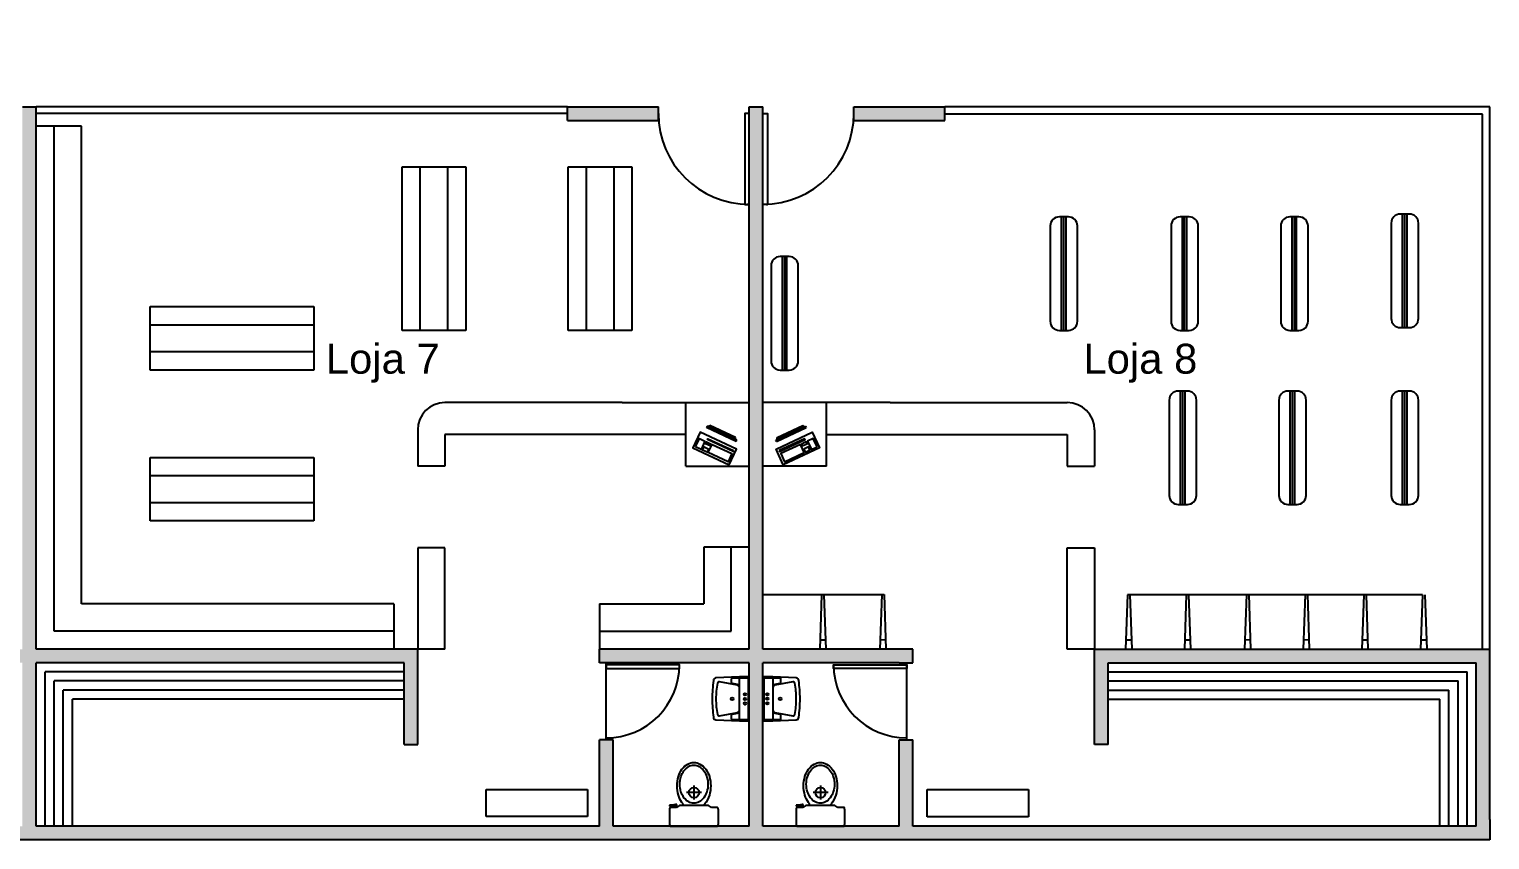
# Model space of a CAD drawing. Header units: inches. Extents: x 20.1 to 52.2, y 9.4 to 34.5.
# Drawn here: x 36.16 to 52.24, y 9.43 to 18.36 of the extents above; entities that cross this region are included whole.
import ezdxf

# ---------------------------------------------------------------- set-up
doc = ezdxf.new("R2010")
doc.units = ezdxf.units.IN
doc.header["$MEASUREMENT"] = 0
for name, color, linetype in [('ARQ-Banho Cozinha Serviço', 4, 'Continuous'), ('Esquadrias', 12, 'Continuous'), ('Hach-parede', 161, 'Continuous'), ('Mobiliario', 44, 'Continuous'), ('Parede', 5, 'Continuous'), ('Texto', 142, 'Continuous'), ('Vitrine', 132, 'Continuous')]:
    doc.layers.add(name, color=color, linetype=linetype)
doc.styles.add('arial', font='arial.ttf')

# ---------------------------------------------------------------- blocks, each defined once
blk = doc.blocks.new('gewrgrgr')
for p, q in [((0, 0.253), (0, -0.253)), ((0.189, 0.267), (0.018, 0.267)), ((0.207, 0.193), (0.207, 0.253)), ((0.228, 0.159), (0.207, 0.193)), ((0.22, 0.268, 0.62), (0.22, 0.188, 0.62)), ((0.231, 0.268, 0.62), (0.22, 0.268, 0.62)), ((0.22, 0.188, 0.62), (0.241, 0.188, 0.62)), ((0.231, 0.241, 0.62), (0.231, 0.268, 0.62)), ((0.241, 0.202, 0.62), (0.231, 0.241, 0.62)), ((0.241, 0.188, 0.62), (0.241, 0.202, 0.62)), ((0.228, -0.159), (0.228, 0.159)), ((0.228, 0.118, 0.32), (0.245, 0.118, 0.32)), ((0.37, -0.085), (0.37, 0.081)), ((0.207, -0.193), (0.228, -0.159)), ((0.228, -0.118, 0.32), (0.244, -0.118, 0.32)), ((0.448, 0), (0.296, 0)), ((0.189, -0.267), (0.018, -0.267)), ((0.207, -0.253), (0.207, -0.193))]:
    blk.add_line(p, q)
for points in [[(0.245, 0.118, -0.025691), (0.261, 0.131, -0.083213), (0.342, 0.17, -0.071868), (0.444, 0.185, -0.071868), (0.547, 0.17, -0.083213), (0.628, 0.131, -0.106686), (0.685, 0.067, -0.132415), (0.703, 0, -0.132415)], [(0.703, 0, -0.132415), (0.685, -0.067, -0.106686), (0.628, -0.131, -0.083213), (0.547, -0.17, -0.071868), (0.444, -0.185, -0.071868), (0.342, -0.17, -0.102933), (0.244, -0.118, -0.106686)]]:
    blk.add_lwpolyline(points, format="xyb")
blk.add_lwpolyline([(0.463, -0.155, -0.074259), (0.38, -0.142, -0.084949), (0.314, -0.109, -0.106298), (0.268, -0.057, -0.128632), (0.253, 0, -0.128632), (0.268, 0.057, -0.106298), (0.314, 0.109, -0.084949), (0.38, 0.142, -0.074259), (0.463, 0.155, -0.074259), (0.545, 0.142, -0.084949), (0.611, 0.109, -0.106298), (0.657, 0.057, -0.128632), (0.672, 0, -0.128632), (0.657, -0.057, -0.106298), (0.611, -0.109, -0.084949), (0.545, -0.142, -0.074259)], format="xyb", close=True)
blk.add_circle((0.37, -0.001), 0.0562)
for centre, start, end in [((0.013, 0.254), 69.6901, 184.0497), ((0.194, 0.254), 355.9503, 110.3099), ((0.013, -0.254), 175.9503, 290.3099), ((0.194, -0.254), 249.6901, 4.0497)]:
    blk.add_arc(centre, 0.0132, start, end)
blk = doc.blocks.new('erg')
blk.add_lwpolyline([(0.103, 0.242), (0.01, 0.242, 0.414214), (0, 0.232), (0, 0), (0, -0.232, 0.414214), (0.01, -0.242), (0.103, -0.242, 0.414214), (0.113, -0.232), (0.113, 0), (0.113, 0.232, 0.414214)], format="xyb", close=True)
for points in [[(0.125, 0.149), (0.124, 0.151, -0.401382), (0.133, 0.162), (0.19, 0.173, 0.362278), (0.198, 0.183), (0.198, 0.219, 0.414214), (0.188, 0.229), (0.028, 0.229, 0.414214), (0.008, 0.209), (0.008, -0.209, 0.414214), (0.028, -0.229), (0.188, -0.229, 0.414214), (0.198, -0.219), (0.198, -0.183, 0.362278), (0.19, -0.173), (0.133, -0.162, -0.401382), (0.124, -0.151), (0.125, -0.149)], [(0.107, -0.241), (0.367, -0.23, 0.374936), (0.396, -0.203, 0.011016), (0.41, 0, 0.011016), (0.396, 0.203, 0.374936), (0.367, 0.23), (0.107, 0.241)], [(0.113, -0.131, 0.361655), (0.13, -0.151), (0.328, -0.188, 0.413017), (0.351, -0.172, 0.047799), (0.367, 0, 0.047799), (0.351, 0.172, 0.413017), (0.328, 0.188), (0.13, 0.151, 0.361655), (0.113, 0.131)]]:
    blk.add_lwpolyline(points, format="xyb")
for centre, radius in [((0.048, 0.051), 0.0131), ((0.048, 0.001), 0.0131), ((0.188, 0), 0.0156), ((0.048, -0.049), 0.0131)]:
    blk.add_circle(centre, radius)

msp = doc.modelspace()

# ---------------------------------------------------------------- hatches: boundary and pattern name
at = {"layer": 'Hach-parede'}
h = msp.add_hatch(color=256, dxfattribs=at)
h.dxf.hatch_style = 1
h.paths.add_polyline_path([(26.089, 21.507), (27.089, 21.507), (27.089, 21.657), (26.089, 21.657)])
h.paths.add_polyline_path([(34.089, 21.507), (35.089, 21.507), (35.089, 21.657), (34.089, 21.657)])
h.paths.add_polyline_path([(42.089, 21.507), (43.089, 21.507), (43.089, 21.657), (42.089, 21.657)])
h.paths.add_polyline_path([(45.239, 21.507), (46.239, 21.507), (46.239, 21.657), (45.239, 21.657)])
h.paths.add_polyline_path([(46.239, 17.357), (46.239, 17.507), (45.239, 17.507), (45.239, 17.357)])
h.paths.add_polyline_path([(43.089, 17.357), (43.089, 17.507), (42.089, 17.507), (42.089, 17.357)])
h.paths.add_polyline_path([(35.089, 17.507), (34.089, 17.507), (34.089, 17.357), (35.089, 17.357)])
h.paths.add_polyline_path([(27.089, 17.507), (26.089, 17.507), (26.089, 17.357), (27.089, 17.357)])
h = msp.add_hatch(color=256, dxfattribs=at)
h.dxf.hatch_style = 1
h.paths.add_polyline_path([(24.439, 11.532), (20.089, 11.532), (20.089, 9.432), (52.239, 9.432), (52.239, 9.657), (52.239, 11.532), (47.889, 11.532), (47.889, 11.382), (47.889, 10.482), (48.039, 10.482), (48.039, 11.382), (52.089, 11.382), (52.089, 9.582), (45.889, 9.582), (45.889, 10.532), (45.739, 10.532), (45.739, 9.582), (44.239, 9.582), (44.239, 11.382), (45.739, 11.382), (45.889, 11.382), (45.889, 11.532), (44.239, 11.532), (44.239, 17.507), (44.089, 17.507), (44.089, 11.532), (42.439, 11.532), (42.439, 11.382), (42.589, 11.382), (44.089, 11.382), (44.089, 9.582), (42.589, 9.582), (42.589, 10.532), (42.439, 10.532), (42.439, 9.582), (36.239, 9.582), (36.239, 11.382), (40.289, 11.382), (40.289, 10.482), (40.439, 10.482), (40.439, 11.382), (40.439, 11.532), (36.239, 11.532), (36.239, 17.507), (36.089, 17.507), (36.089, 11.532), (31.889, 11.532), (31.889, 10.482), (32.039, 10.482), (32.039, 11.382), (36.089, 11.382), (36.089, 9.582), (32.039, 9.582), (31.889, 9.582), (29.889, 9.582), (29.889, 10.532), (29.739, 10.532), (29.739, 9.582), (28.239, 9.582), (28.239, 11.382), (29.739, 11.382), (29.889, 11.382), (29.889, 11.532), (28.239, 11.532), (28.239, 17.507), (28.089, 17.507), (28.089, 11.532), (26.439, 11.532), (26.439, 11.382), (26.589, 11.382), (28.089, 11.382), (28.089, 9.582), (26.589, 9.582), (26.589, 10.532), (26.439, 10.532), (26.439, 9.582), (24.439, 9.582), (24.289, 9.582), (20.239, 9.582), (20.239, 11.382), (24.289, 11.382), (24.289, 10.482), (24.439, 10.482), (24.439, 11.382)])

# ---------------------------------------------------------------- linework, layer by layer
for p, q in [((42.514, 10.532), (42.514, 11.382)), ((45.822, 10.532), (45.822, 11.382))]:
    msp.add_line(p, q)
at = {"layer": 'Esquadrias', "ltscale": 0.009}
for points in [[(44.089, 17.432), (44.039, 17.432), (44.039, 16.432), (44.089, 16.432)], [(44.239, 17.432), (44.289, 17.432), (44.289, 16.432), (44.239, 16.432)], [(42.514, 11.361), (42.514, 11.321), (43.319, 11.321), (43.319, 11.361)], [(45.822, 11.361), (45.822, 11.321), (45.016, 11.321), (45.016, 11.361)]]:
    msp.add_lwpolyline(points, close=True, dxfattribs=at)
for centre, radius, start, end in [((44.089, 17.432), 1, 180, 270), ((44.239, 17.432), 1, 270, 0), ((44.039, 17.432), 1, 270, 272.866), ((44.289, 17.432), 1, 267.134, 270), ((42.514, 11.361), 0.806, 270, 0), ((42.514, 11.321), 0.806, 0, 2.866), ((45.822, 11.361), 0.806, 180, 270), ((45.822, 11.321), 0.806, 177.134, 180)]:
    msp.add_arc(centre, radius, start, end, dxfattribs=at)
at = {"layer": 'Mobiliario', "ltscale": 0.5}
for p, q in [((36.739, 17.294), (36.239, 17.294)), ((36.439, 11.732), (36.439, 17.294)), ((36.739, 12.032), (36.739, 17.294)), ((40.268, 15.044), (40.268, 16.844)), ((40.268, 16.844), (40.968, 16.844)), ((40.468, 15.044), (40.468, 16.844)), ((40.768, 16.844), (40.768, 15.044)), ((40.968, 16.844), (40.968, 15.044)), ((42.097, 15.044), (42.097, 16.844)), ((42.097, 16.844), (42.797, 16.844)), ((42.297, 15.044), (42.297, 16.844)), ((42.597, 16.844), (42.597, 15.044)), ((42.797, 16.844), (42.797, 15.044)), ((47.601, 16.294), (47.501, 16.294)), ((47.551, 15.044), (47.551, 16.294)), ((48.93, 16.294), (48.83, 16.294)), ((48.88, 15.044), (48.88, 16.294)), ((50.138, 16.294), (50.038, 16.294)), ((50.088, 15.044), (50.088, 16.294)), ((51.354, 16.325), (51.254, 16.325)), ((51.304, 15.075), (51.304, 16.325)), ((47.401, 16.194), (47.401, 15.144)), ((47.701, 15.144), (47.701, 16.194)), ((48.73, 16.194), (48.73, 15.144)), ((49.03, 15.144), (49.03, 16.194)), ((49.938, 16.194), (49.938, 15.144)), ((50.238, 15.144), (50.238, 16.194)), ((51.154, 16.225), (51.154, 15.175)), ((51.454, 15.175), (51.454, 16.225)), ((44.328, 15.757), (44.328, 14.707)), ((44.528, 15.857), (44.428, 15.857)), ((44.478, 14.607), (44.478, 15.857)), ((44.628, 14.707), (44.628, 15.757)), ((37.495, 14.606), (37.495, 15.306)), ((37.495, 15.306), (39.295, 15.306)), ((39.295, 15.306), (39.295, 14.606)), ((37.495, 15.106), (39.295, 15.106)), ((40.968, 15.044), (40.268, 15.044)), ((42.797, 15.044), (42.097, 15.044)), ((47.501, 15.044), (47.601, 15.044)), ((48.83, 15.044), (48.93, 15.044)), ((50.038, 15.044), (50.138, 15.044)), ((51.254, 15.075), (51.354, 15.075)), ((39.295, 14.806), (37.495, 14.806)), ((39.295, 14.606), (37.495, 14.606)), ((44.428, 14.607), (44.528, 14.607)), ((48.91, 14.376), (48.81, 14.376)), ((48.86, 13.126), (48.86, 14.376)), ((50.117, 14.376), (50.017, 14.376)), ((50.067, 13.126), (50.067, 14.376)), ((51.353, 14.376), (51.253, 14.376)), ((51.303, 13.126), (51.303, 14.376)), ((42.689, 14.248), (40.739, 14.248)), ((45.639, 14.248), (47.589, 14.248)), ((48.71, 14.276), (48.71, 13.226)), ((49.01, 13.226), (49.01, 14.276)), ((49.917, 14.276), (49.917, 13.226)), ((50.217, 13.226), (50.217, 14.276)), ((51.153, 14.276), (51.153, 13.226)), ((51.453, 13.226), (51.453, 14.276)), ((40.439, 13.948), (40.439, 13.548)), ((40.739, 13.898), (40.739, 13.548)), ((43.389, 13.898), (40.739, 13.898)), ((44.939, 13.898), (47.589, 13.898)), ((47.589, 13.898), (47.589, 13.548)), ((47.889, 13.948), (47.889, 13.548)), ((37.495, 12.945), (37.495, 13.645)), ((37.495, 13.645), (39.295, 13.645)), ((39.295, 13.645), (39.295, 12.945)), ((40.739, 13.548), (40.439, 13.548)), ((47.589, 13.548), (47.889, 13.548)), ((37.495, 13.445), (39.295, 13.445)), ((39.295, 13.145), (37.495, 13.145)), ((48.81, 13.126), (48.91, 13.126)), ((50.017, 13.126), (50.117, 13.126)), ((51.253, 13.126), (51.353, 13.126)), ((39.295, 12.945), (37.495, 12.945)), ((40.439, 12.648), (40.439, 11.532)), ((40.739, 12.648), (40.439, 12.648)), ((40.739, 11.532), (40.739, 12.648)), ((44.089, 12.657), (43.589, 12.657)), ((43.589, 12.657), (43.589, 12.032)), ((43.889, 11.732), (43.889, 12.657)), ((47.589, 11.532), (47.589, 12.648)), ((47.589, 12.648), (47.889, 12.648)), ((47.889, 12.648), (47.889, 11.532)), ((45.572, 12.132), (44.239, 12.132)), ((44.884, 12.132), (44.864, 11.532)), ((44.909, 12.132), (44.93, 11.532)), ((45.547, 12.133), (45.526, 11.533)), ((45.572, 12.133), (45.593, 11.533)), ((48.252, 12.132), (48.231, 11.533)), ((51.498, 12.132), (48.252, 12.132)), ((48.277, 12.132), (48.298, 11.533)), ((48.898, 12.132), (48.877, 11.532)), ((48.923, 12.132), (48.944, 11.532)), ((49.56, 12.133), (49.539, 11.533)), ((49.585, 12.133), (49.606, 11.533)), ((50.206, 12.133), (50.185, 11.533)), ((50.231, 12.133), (50.252, 11.533)), ((50.852, 12.132), (50.831, 11.533)), ((50.877, 12.132), (50.898, 11.533)), ((51.498, 12.132), (51.477, 11.532)), ((51.523, 12.132), (51.544, 11.532)), ((40.176, 12.032), (36.739, 12.032)), ((40.176, 12.032), (40.176, 11.532)), ((42.439, 12.032), (42.439, 11.532)), ((42.439, 12.032), (43.589, 12.032)), ((40.176, 11.732), (36.439, 11.732)), ((42.439, 11.732), (43.889, 11.732)), ((47.889, 11.532), (47.589, 11.532)), ((40.289, 11.282), (36.339, 11.282)), ((36.339, 9.582), (36.339, 11.282)), ((48.039, 11.282), (51.989, 11.282)), ((51.989, 9.582), (51.989, 11.282)), ((40.289, 11.182), (36.439, 11.182)), ((36.439, 9.582), (36.439, 11.182)), ((48.039, 11.182), (51.889, 11.182)), ((51.889, 9.582), (51.889, 11.182)), ((40.289, 11.082), (36.539, 11.082)), ((36.539, 9.582), (36.539, 11.082)), ((40.289, 10.982), (36.639, 10.982)), ((36.639, 9.582), (36.639, 10.982)), ((48.039, 11.082), (51.789, 11.082)), ((48.039, 10.982), (51.689, 10.982)), ((51.689, 9.582), (51.689, 10.982)), ((51.789, 9.582), (51.789, 11.082)), ((41.193, 9.988), (42.309, 9.988)), ((41.193, 9.688), (41.193, 9.988)), ((42.309, 9.988), (42.309, 9.688)), ((46.046, 9.986), (47.161, 9.986)), ((46.046, 9.686), (46.046, 9.986)), ((47.161, 9.986), (47.161, 9.686)), ((42.309, 9.688), (41.193, 9.688)), ((47.161, 9.686), (46.046, 9.686))]:
    msp.add_line(p, q, dxfattribs=at)
at = {"layer": 'Mobiliario', "ltscale": 0.1}
for p, q in [((47.526, 15.044), (47.526, 16.294)), ((47.576, 15.044), (47.576, 16.294)), ((48.855, 15.044), (48.855, 16.294)), ((48.905, 15.044), (48.905, 16.294)), ((50.063, 15.044), (50.063, 16.294)), ((50.113, 15.044), (50.113, 16.294)), ((51.279, 15.075), (51.279, 16.325)), ((51.329, 15.075), (51.329, 16.325)), ((44.453, 14.607), (44.453, 15.857)), ((44.503, 14.607), (44.503, 15.857)), ((48.835, 13.126), (48.835, 14.376)), ((48.885, 13.126), (48.885, 14.376)), ((50.042, 13.126), (50.042, 14.376)), ((50.092, 13.126), (50.092, 14.376)), ((51.278, 13.126), (51.278, 14.376)), ((51.328, 13.126), (51.328, 14.376)), ((44.927, 11.631), (44.867, 11.633)), ((45.589, 11.632), (45.529, 11.634)), ((48.294, 11.631), (48.234, 11.633)), ((48.94, 11.631), (48.88, 11.633)), ((49.602, 11.632), (49.543, 11.634)), ((50.248, 11.631), (50.188, 11.634)), ((50.894, 11.631), (50.834, 11.633)), ((51.54, 11.631), (51.48, 11.633))]:
    msp.add_line(p, q, dxfattribs=at)
at = {"layer": 'Mobiliario'}
for p, q in [((42.689, 14.248), (44.089, 14.248)), ((43.389, 13.548), (43.389, 14.248)), ((45.639, 14.248), (44.239, 14.248)), ((44.239, 13.548), (44.239, 14.248)), ((44.939, 13.548), (44.939, 14.248)), ((43.952, 13.836), (43.624, 13.989)), ((43.937, 13.863), (43.653, 13.995)), ((44.38, 13.836), (44.708, 13.989)), ((44.394, 13.863), (44.678, 13.995)), ((43.944, 13.82), (43.616, 13.973)), ((44.387, 13.82), (44.715, 13.973)), ((43.389, 13.548), (44.089, 13.548)), ((44.939, 13.548), (44.239, 13.548)), ((40.739, 11.532), (40.439, 11.532))]:
    msp.add_line(p, q, dxfattribs=at)
for points in [[(43.624, 13.989), (43.616, 13.973)], [(43.638, 13.983), (43.645, 13.987), (43.654, 13.996)], [(44.693, 13.983), (44.686, 13.987), (44.677, 13.996)], [(44.708, 13.989), (44.715, 13.973)], [(43.937, 13.843), (43.936, 13.852), (43.937, 13.863)], [(43.944, 13.82), (43.952, 13.836)], [(44.387, 13.82), (44.38, 13.836)], [(44.394, 13.843), (44.395, 13.852), (44.394, 13.863)]]:
    msp.add_lwpolyline(points, dxfattribs=at)
for points in [[(43.868, 13.564), (43.948, 13.736), (43.549, 13.922), (43.469, 13.75)], [(43.497, 13.761), (43.54, 13.852), (43.6, 13.824), (43.558, 13.733)], [(43.914, 13.72), (43.91, 13.711), (43.629, 13.842), (43.633, 13.851)], [(44.463, 13.564), (44.383, 13.736), (44.782, 13.922), (44.862, 13.75)], [(44.418, 13.72), (44.422, 13.711), (44.702, 13.842), (44.698, 13.851)], [(44.834, 13.761), (44.792, 13.852), (44.731, 13.824), (44.774, 13.733)], [(43.642, 13.737), (43.626, 13.703), (43.575, 13.726), (43.591, 13.761)], [(43.669, 13.792), (43.659, 13.771), (43.608, 13.795), (43.617, 13.816)], [(43.637, 13.697), (43.679, 13.787), (43.898, 13.686), (43.856, 13.595)], [(44.694, 13.697), (44.652, 13.787), (44.434, 13.686), (44.476, 13.595)], [(44.662, 13.792), (44.672, 13.771), (44.724, 13.795), (44.714, 13.816)], [(44.689, 13.737), (44.705, 13.703), (44.756, 13.726), (44.74, 13.761)]]:
    msp.add_lwpolyline(points, close=True, dxfattribs=at)
at = {"layer": 'Mobiliario', "ltscale": 0.5}
for centre, start, end in [((47.501, 16.194), 90, 180), ((47.601, 16.194), 0, 90), ((48.83, 16.194), 90, 180), ((48.93, 16.194), 0, 90), ((50.038, 16.194), 90, 180), ((50.138, 16.194), 0, 90), ((51.254, 16.225), 90, 180), ((51.354, 16.225), 0, 90), ((44.428, 15.757), 90, 180), ((44.528, 15.757), 0, 90), ((47.501, 15.144), 180, 270), ((47.601, 15.144), 270, 0), ((48.83, 15.144), 180, 270), ((48.93, 15.144), 270, 0), ((50.038, 15.144), 180, 270), ((50.138, 15.144), 270, 0), ((51.254, 15.175), 180, 270), ((51.354, 15.175), 270, 0), ((44.428, 14.707), 180, 270), ((44.528, 14.707), 270, 0), ((48.81, 14.276), 90, 180), ((48.91, 14.276), 0, 90), ((50.017, 14.276), 90, 180), ((50.117, 14.276), 0, 90), ((51.253, 14.276), 90, 180), ((51.353, 14.276), 0, 90), ((48.81, 13.226), 180, 270), ((48.91, 13.226), 270, 0), ((50.017, 13.226), 180, 270), ((50.117, 13.226), 270, 0), ((51.253, 13.226), 180, 270), ((51.353, 13.226), 270, 0)]:
    msp.add_arc(centre, 0.1, start, end, dxfattribs=at)
at = {"layer": 'Mobiliario'}
for centre, start, end in [((40.739, 13.948), 90, 180), ((47.589, 13.948), 0, 90)]:
    msp.add_arc(centre, 0.3, start, end, dxfattribs=at)
at = {"layer": 'Parede'}
for p, q in [((36.089, 17.507), (36.239, 17.507)), ((36.239, 11.532), (36.239, 17.507)), ((42.089, 17.507), (43.089, 17.507)), ((42.089, 17.357), (42.089, 17.507)), ((43.089, 17.357), (43.089, 17.507)), ((44.089, 17.507), (44.239, 17.507)), ((44.089, 11.532), (44.089, 17.507)), ((44.239, 11.532), (44.239, 17.507)), ((45.239, 17.357), (45.239, 17.507)), ((45.239, 17.507), (46.239, 17.507)), ((46.239, 17.357), (46.239, 17.507)), ((42.089, 17.357), (43.089, 17.357)), ((45.239, 17.357), (46.239, 17.357)), ((40.439, 11.532), (36.239, 11.532)), ((40.439, 11.382), (40.439, 11.532)), ((42.439, 11.382), (42.439, 11.532)), ((44.089, 11.532), (42.439, 11.532)), ((45.889, 11.532), (44.239, 11.532)), ((45.889, 11.382), (45.889, 11.532)), ((47.889, 11.532), (52.239, 11.532)), ((47.889, 11.382), (47.889, 11.532)), ((52.239, 9.657), (52.239, 11.532)), ((36.239, 9.582), (36.239, 11.382)), ((40.289, 11.382), (36.239, 11.382)), ((40.289, 10.482), (40.289, 11.382)), ((40.439, 10.482), (40.439, 11.382)), ((42.589, 11.382), (42.439, 11.382)), ((44.089, 11.382), (42.589, 11.382)), ((44.089, 9.582), (44.089, 11.382)), ((44.239, 9.582), (44.239, 11.382)), ((45.739, 11.382), (44.239, 11.382)), ((45.739, 11.382), (45.889, 11.382)), ((47.889, 10.482), (47.889, 11.382)), ((48.039, 10.482), (48.039, 11.382)), ((48.039, 11.382), (52.089, 11.382)), ((52.089, 9.582), (52.089, 11.382)), ((40.289, 10.482), (40.439, 10.482)), ((42.439, 9.582), (42.439, 10.532)), ((42.589, 10.532), (42.439, 10.532)), ((42.589, 9.582), (42.589, 10.532)), ((45.739, 9.582), (45.739, 10.532)), ((45.739, 10.532), (45.889, 10.532)), ((45.889, 9.582), (45.889, 10.532)), ((48.039, 10.482), (47.889, 10.482)), ((52.239, 9.657), (52.239, 9.432)), ((42.439, 9.582), (36.239, 9.582)), ((44.089, 9.582), (42.589, 9.582)), ((45.739, 9.582), (44.239, 9.582)), ((52.089, 9.582), (45.889, 9.582)), ((52.239, 9.432), (20.089, 9.432))]:
    msp.add_line(p, q, dxfattribs=at)
at = {"layer": 'Vitrine'}
for p, q in [((42.089, 17.507), (36.239, 17.507)), ((42.089, 17.432), (36.239, 17.432)), ((52.239, 17.507), (46.239, 17.507)), ((52.159, 17.427), (46.239, 17.427)), ((52.159, 11.532), (52.159, 17.427)), ((52.239, 11.532), (52.239, 17.507))]:
    msp.add_line(p, q, dxfattribs=at)

# ---------------------------------------------------------------- block references
at = {"layer": 'ARQ-Banho Cozinha Serviço', "ltscale": 0.005, "rotation": 180}
msp.add_blockref('erg', (44.089, 10.985), dxfattribs=at)
at = {"layer": 'ARQ-Banho Cozinha Serviço', "ltscale": 0.005}
msp.add_blockref('erg', (44.239, 10.985), dxfattribs=at)
at = {"layer": 'ARQ-Banho Cozinha Serviço', "rotation": 89.99999999999999}
for p in [(43.479, 9.582), (44.871, 9.582)]:
    msp.add_blockref('gewrgrgr', p, dxfattribs=at)

# ---------------------------------------------------------------- texts
at = {"layer": 'Texto', "style": 'arial'}
for s, p in [('Loja 7', (39.428, 14.567)), ('Loja 8', (47.766, 14.567))]:
    msp.add_text(s, height=0.3294, dxfattribs=at).set_placement(p)

doc.saveas('drawing.dxf')
